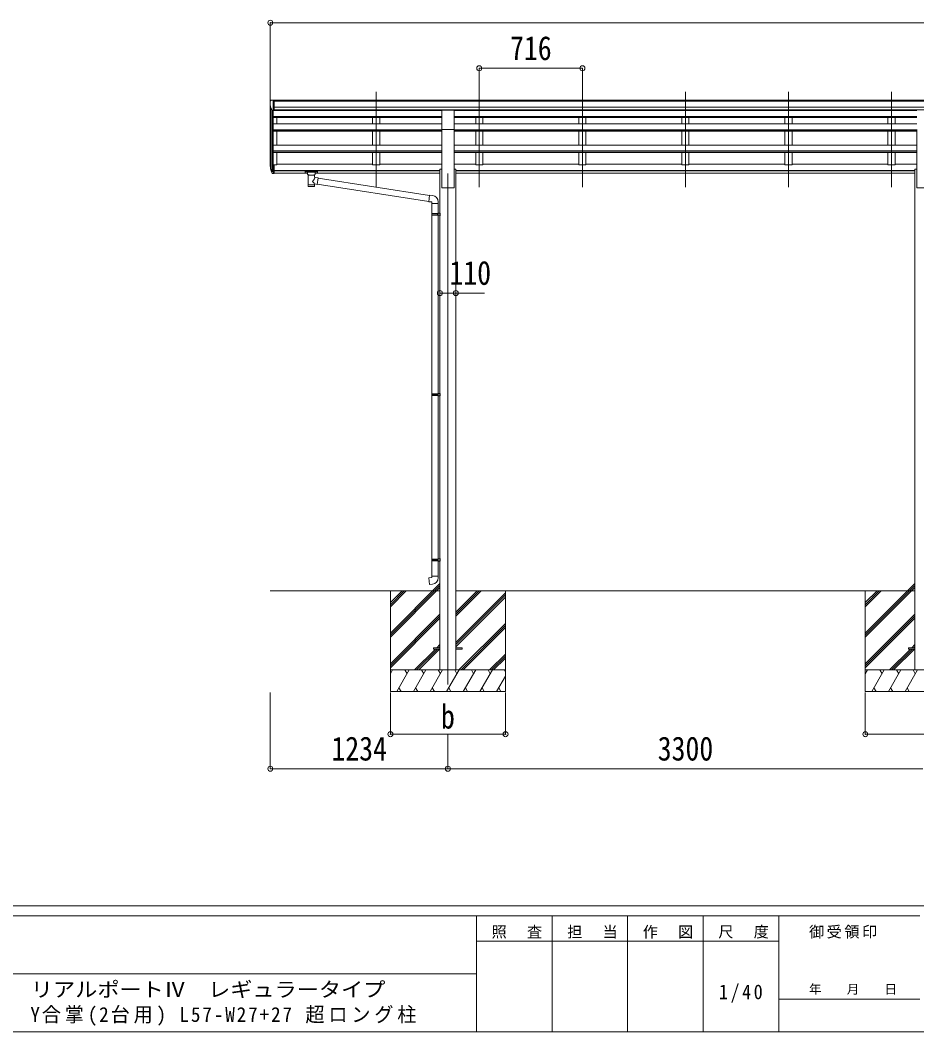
# Model space of a CAD drawing. Units: millimetres at full size. Extents: x -9783 to 9892, y -6828 to 6752.
# Drawn here: x 35 to 6264, y -6828 to 202 of the extents above; entities that cross this region are included whole.
import ezdxf
from ezdxf.enums import TextEntityAlignment as Align

# ---------------------------------------------------------------- set-up
doc = ezdxf.new("R2010")
doc.units = ezdxf.units.MM
doc.header["$LTSCALE"] = 35
doc.header["$PDMODE"] = 32
doc.header["$PDSIZE"] = 35
for name, color, linetype, lineweight in [('0-0_0', 7, 'Continuous', 9), ('0-1_本体', 4, 'Continuous', 9), ('0-2_部品', 7, 'Continuous', 9), ('0-8_PARTS2', 2, 'Continuous', 9), ('0-A_寸法', 6, 'Continuous', 9), ('F-0_240', 7, 'Continuous', 9)]:
    doc.layers.add(name, color=color, linetype=linetype, lineweight=lineweight)
doc.styles.add('ＭＳ ゴシック', font='')
doc.styles.get('ＭＳ ゴシック').set_extended_font_data('MS Gothic')

msp = doc.modelspace()

# ---------------------------------------------------------------- linework, layer by layer
at = {"layer": '0-0_0'}
for p, q in [((2607.05, -4057.83), (2951.85, -3713.03)), ((5907.05, -4057.83), (6251.85, -3713.03)), ((1773.05, -3763.65), (2951.85, -3763.65)), ((2607.05, -4071.97), (2951.85, -3727.18)), ((2607.05, -4086.11), (2951.85, -3741.32)), ((2607.05, -3763.65), (2607.05, -4463.65)), ((2607.05, -3873.98), (2717.38, -3763.65)), ((2607.05, -3859.84), (2703.24, -3763.65)), ((2607.05, -3845.7), (2689.09, -3763.65)), ((3061.85, -3763.65), (6251.85, -3763.65)), ((3061.85, -3939.68), (3237.88, -3763.65)), ((3061.85, -3925.54), (3223.74, -3763.65)), ((3061.85, -3911.4), (3209.59, -3763.65)), ((3061.85, -4123.53), (3407.05, -3778.33)), ((3061.85, -4137.67), (3407.05, -3792.48)), ((3407.05, -3763.65), (3407.05, -4463.65)), ((5907.05, -4071.97), (6251.85, -3727.18)), ((5907.05, -4086.11), (6251.85, -3741.32)), ((5907.05, -3763.65), (5907.05, -4463.65)), ((5907.05, -3873.98), (6017.38, -3763.65)), ((5907.05, -3859.84), (6003.24, -3763.65)), ((5907.05, -3845.7), (5989.09, -3763.65)), ((3061.85, -4151.81), (3407.05, -3806.62)), ((2607.05, -4269.96), (2951.85, -3925.16)), ((5907.05, -4269.96), (6251.85, -3925.16)), ((2607.05, -4284.1), (2951.85, -3939.31)), ((2607.05, -4298.25), (2951.85, -3953.45)), ((3083.86, -4313.65), (3407.05, -3990.46)), ((3098, -4313.65), (3407.05, -4004.61)), ((5907.05, -4284.1), (6251.85, -3939.31)), ((5907.05, -4298.25), (6251.85, -3953.45)), ((3112.14, -4313.65), (3407.05, -4018.75)), ((2929.99, -4159.15), (2951.85, -4137.3)), ((6229.99, -4159.15), (6251.85, -4137.3)), ((2775.49, -4313.65), (2920.99, -4168.15)), ((2789.63, -4313.65), (2935.13, -4168.15)), ((2803.77, -4313.65), (2949.27, -4168.15)), ((2944.13, -4159.15), (2951.85, -4151.44)), ((3295.99, -4313.65), (3407.05, -4202.6)), ((3310.13, -4313.65), (3407.05, -4216.74)), ((6075.49, -4313.65), (6220.99, -4168.15)), ((6089.63, -4313.65), (6235.13, -4168.15)), ((6103.77, -4313.65), (6249.27, -4168.15)), ((6244.13, -4159.15), (6251.85, -4151.44)), ((3324.27, -4313.65), (3407.05, -4230.88)), ((3407.05, -4313.65), (2607.05, -4313.65)), ((2607.05, -4341.16), (2622.93, -4313.65)), ((2651.79, -4463.65), (2738.4, -4313.65)), ((2723.4, -4339.63), (2708.4, -4313.65)), ((2767.26, -4463.65), (2853.87, -4313.65)), ((2838.87, -4339.64), (2823.86, -4313.65)), ((2882.73, -4463.65), (2969.34, -4313.65)), ((2954.34, -4339.64), (2939.33, -4313.65)), ((2998.2, -4463.65), (3084.81, -4313.65)), ((3069.81, -4339.63), (3054.8, -4313.65)), ((3113.67, -4463.65), (3200.28, -4313.65)), ((3185.28, -4339.63), (3170.28, -4313.65)), ((3229.14, -4463.65), (3315.75, -4313.65)), ((3285.75, -4313.65), (3300.75, -4339.63)), ((3344.61, -4463.65), (3407.05, -4355.52)), ((3401.22, -4313.65), (3407.05, -4323.75)), ((6707.05, -4313.65), (5907.05, -4313.65)), ((5907.05, -4341.16), (5922.93, -4313.65)), ((5951.79, -4463.65), (6038.4, -4313.65)), ((6023.4, -4339.63), (6008.4, -4313.65)), ((6067.26, -4463.65), (6153.87, -4313.65)), ((6138.87, -4339.64), (6123.86, -4313.65)), ((6182.73, -4463.65), (6269.34, -4313.65)), ((6254.34, -4339.64), (6239.33, -4313.65)), ((2607.05, -4463.65), (3407.05, -4463.65)), ((2666.79, -4437.67), (2681.79, -4463.65)), ((2782.26, -4437.67), (2797.26, -4463.65)), ((2897.73, -4437.67), (2912.73, -4463.65)), ((3013.2, -4437.67), (3028.2, -4463.65)), ((3128.67, -4437.67), (3143.67, -4463.65)), ((3244.14, -4437.67), (3259.14, -4463.65)), ((3359.61, -4437.67), (3374.61, -4463.65)), ((5907.05, -4463.65), (6707.05, -4463.65)), ((5966.79, -4437.67), (5981.79, -4463.65)), ((6082.26, -4437.67), (6097.26, -4463.65)), ((6197.73, -4437.67), (6212.73, -4463.65))]:
    msp.add_line(p, q, dxfattribs=at)
at = {"layer": '0-1_本体'}
for p, q in [((1772.85, -804.39), (1772.85, -390.88)), ((1777.13, -409.68), (1777.13, -828.66)), ((1799.35, -354.12), (7514.35, -354.12)), ((1799.35, -359.48), (7514.35, -359.48)), ((1799.35, -403), (7514.35, -403)), ((1799.35, -420.67), (7514.35, -420.67)), ((1786.85, -425.03), (1786.85, -846.66)), ((1792.85, -424.51), (1792.85, -802.22)), ((1792.85, -426), (2964.35, -426)), ((1792.85, -467.96), (2964.35, -467.96)), ((1792.85, -469.65), (2964.35, -469.65)), ((1792.85, -473.44), (2964.35, -473.44)), ((2964.35, -423.04), (1799.35, -423.04)), ((1817.85, -518.86), (1817.85, -473.44)), ((2483.85, -423.04), (2483.85, -426)), ((2483.85, -473.44), (2483.85, -518.86)), ((2533.85, -423.04), (2533.85, -426)), ((2533.85, -473.44), (2533.85, -518.86)), ((6264.35, -423.04), (3049.35, -423.04)), ((6264.35, -426), (3049.35, -426)), ((6264.35, -467.96), (3049.35, -467.96)), ((6264.35, -469.65), (3049.35, -469.65)), ((6264.35, -473.44), (3049.35, -473.44)), ((3199.85, -423.04), (3199.85, -426)), ((3199.85, -473.44), (3199.85, -518.86)), ((3249.85, -423.04), (3249.85, -426)), ((3249.85, -473.44), (3249.85, -518.86)), ((3915.85, -423.04), (3915.85, -426)), ((3915.85, -473.44), (3915.85, -518.86)), ((3965.85, -423.04), (3965.85, -426)), ((3965.85, -473.44), (3965.85, -518.86)), ((4631.85, -423.04), (4631.85, -426)), ((4631.85, -473.44), (4631.85, -518.86)), ((4681.85, -423.04), (4681.85, -426)), ((4681.85, -473.44), (4681.85, -518.86)), ((5347.85, -423.04), (5347.85, -426)), ((5347.85, -473.44), (5347.85, -518.86)), ((5397.85, -423.04), (5397.85, -426)), ((5397.85, -473.44), (5397.85, -518.86)), ((6063.85, -423.04), (6063.85, -426)), ((6063.85, -473.44), (6063.85, -518.86)), ((6113.85, -423.04), (6113.85, -426)), ((6113.85, -473.44), (6113.85, -518.86)), ((1792.85, -518.86), (2964.35, -518.86)), ((1792.85, -559.44), (2964.35, -559.44)), ((1792.85, -561.13), (2964.35, -561.13)), ((2964.35, -963.65), (2964.35, -556.7)), ((6264.35, -518.86), (3049.35, -518.86)), ((3049.35, -963.65), (3049.35, -556.7)), ((6264.35, -559.44), (3049.35, -559.44)), ((6264.35, -561.13), (3049.35, -561.13)), ((6264.35, -963.65), (6264.35, -556.7)), ((1792.85, -568), (2964.35, -568)), ((1817.85, -667.1), (1817.85, -568)), ((2483.85, -568), (2483.85, -667.1)), ((2533.85, -568), (2533.85, -667.1)), ((6264.35, -568), (3049.35, -568)), ((3199.85, -568), (3199.85, -667.1)), ((3249.85, -568), (3249.85, -667.1)), ((3915.85, -568), (3915.85, -667.1)), ((3965.85, -568), (3965.85, -667.1)), ((4631.85, -568), (4631.85, -667.1)), ((4681.85, -568), (4681.85, -667.1)), ((5347.85, -568), (5347.85, -667.1)), ((5397.85, -568), (5397.85, -667.1)), ((6063.85, -568), (6063.85, -667.1)), ((6113.85, -568), (6113.85, -667.1)), ((1792.85, -667.1), (2964.35, -667.1)), ((6264.35, -667.1), (3049.35, -667.1)), ((1792.85, -706.24), (2964.35, -706.24)), ((1792.85, -707.91), (2964.35, -707.91)), ((1792.85, -717.55), (2964.35, -717.55)), ((1817.85, -803.05), (1817.85, -717.55)), ((2483.85, -717.55), (2483.85, -803.05)), ((6264.35, -706.24), (3049.35, -706.24)), ((6264.35, -707.91), (3049.35, -707.91)), ((6264.35, -717.55), (3049.35, -717.55)), ((3199.85, -717.55), (3199.85, -803.05)), ((3915.85, -717.55), (3915.85, -803.05)), ((4631.85, -717.55), (4631.85, -803.05)), ((5347.85, -717.55), (5347.85, -803.05)), ((6063.85, -717.55), (6063.85, -803.05)), ((1799.35, -803.05), (1817.85, -803.05)), ((1799.35, -842.14), (2951.85, -842.14)), ((1799.35, -843.52), (2951.85, -843.52)), ((1817.85, -797.84), (2483.85, -797.84)), ((2533.85, -797.84), (2964.35, -797.84)), ((2951.85, -833.65), (2964.35, -833.65)), ((2951.85, -833.65), (2951.85, -4313.65)), ((3049.35, -797.84), (3199.85, -797.84)), ((3049.35, -833.65), (3061.85, -833.65)), ((3061.85, -833.65), (3061.85, -4313.65)), ((6251.85, -842.14), (3061.85, -842.14)), ((6251.85, -843.52), (3061.85, -843.52)), ((3249.85, -797.84), (3915.85, -797.84)), ((3965.85, -797.84), (4631.85, -797.84)), ((4681.85, -797.84), (5347.85, -797.84)), ((5397.85, -797.84), (6063.85, -797.84)), ((6113.85, -797.84), (6264.35, -797.84)), ((6251.85, -833.65), (6264.35, -833.65)), ((6251.85, -833.65), (6251.85, -4313.65)), ((1799.35, -860.7), (2030.85, -860.7)), ((2084.85, -860.7), (2951.85, -860.7)), ((6251.85, -860.7), (3061.85, -860.7)), ((2964.35, -963.65), (3049.35, -963.65)), ((6264.35, -963.65), (6349.35, -963.65))]:
    msp.add_line(p, q, dxfattribs=at)
for points in [[(2533.85, -717.55), (2533.85, -803.05), (2483.85, -803.05)], [(3249.85, -717.55), (3249.85, -803.05), (3199.85, -803.05)], [(3965.85, -717.55), (3965.85, -803.05), (3915.85, -803.05)], [(4681.85, -717.55), (4681.85, -803.05), (4631.85, -803.05)], [(5397.85, -717.55), (5397.85, -803.05), (5347.85, -803.05)], [(6113.85, -717.55), (6113.85, -803.05), (6063.85, -803.05)]]:
    msp.add_lwpolyline(points, dxfattribs=at)
at = {"layer": '0-2_部品'}
for p, q in [((1771.05, -361.89), (1771.05, -362.52)), ((1777.96, -353.09), (1773.89, -358.9)), ((1785.42, -423.69), (1776.15, -407.63)), ((1781.05, -352.52), (1778.72, -352.66)), ((1781.05, -352.52), (1799.55, -352.52)), ((1793.05, -425.51), (1793.05, -352.52)), ((1799.55, -352.52), (1809.55, -352.61)), ((1799.55, -424.51), (1799.55, -352.52)), ((1809.55, -354.71), (1809.55, -352.61)), ((1793.05, -425.51), (1787.84, -425.19)), ((1799.55, -424.51), (1793.05, -424.51)), ((2964.55, -422.55), (3049.55, -422.55)), ((2964.55, -556.7), (2964.55, -422.55)), ((3049.55, -556.7), (3049.55, -422.55)), ((2964.55, -556.7), (3049.55, -556.7)), ((1775.44, -828.26), (1785.6, -847.43)), ((1786.61, -846.18), (1776.86, -827.77)), ((1793.05, -802.22), (1793.05, -864.1)), ((1799.55, -802.22), (1793.05, -802.22)), ((1799.55, -840.53), (1793.05, -840.53)), ((1799.55, -802.22), (1799.55, -863.28)), ((1778.03, -845.11), (1785.6, -862.6)), ((1793.05, -846.93), (1787.91, -846.93)), ((1793.05, -848.93), (1788.2, -848.93)), ((1793.05, -864.1), (1788.2, -864.1)), ((1799.55, -845.93), (1793.05, -845.93)), ((1799.55, -863.28), (1793.05, -863.28)), ((2014.55, -849), (2014.55, -859.75)), ((2014.55, -849.19), (2014.55, -850.73)), ((2016.55, -848.33), (2099.55, -848.33)), ((2016.55, -850.51), (2099.55, -850.51)), ((2016.55, -860.42), (2031.05, -860.42)), ((2031.05, -867.23), (2031.05, -856.95)), ((2035.15, -871.73), (2035.13, -952.02)), ((2080.95, -889.3), (2080.95, -871.71)), ((2106.17, -893.21), (2080.95, -889.29)), ((2085.05, -867.23), (2085.05, -856.95)), ((2085.05, -860.42), (2099.55, -860.42)), ((2106.17, -893.21), (2099.15, -938.47)), ((2101.55, -849), (2101.55, -859.75)), ((2877.98, -1014.87), (2105.88, -895.09)), ((2080.96, -952.02), (2080.95, -935.39)), ((2080.95, -935.64), (2099.15, -938.47)), ((2874.32, -1056.8), (2099.44, -936.59)), ((2898.97, -1014.99), (2878.13, -1013.17)), ((2894.05, -1070.74), (2940.05, -1070.74)), ((2896.05, -1070.74), (2896.05, -1141.57)), ((2938.05, -1070.74), (2938.05, -1139.01)), ((2940.05, -1070.74), (2940.05, -1059.82)), ((2894.05, -1143.57), (2895.05, -1141.57)), ((2894.05, -1143.57), (2938.05, -1143.57)), ((2894.05, -1143.57), (2894.05, -1151.57)), ((2894.05, -1151.57), (2938.05, -1151.57)), ((2894.05, -1151.57), (2895.05, -1153.57)), ((2895.05, -1141.57), (2938.05, -1141.57)), ((2895.05, -1153.57), (2938.05, -1153.57)), ((2896.05, -1153.57), (2896.05, -2393.9)), ((2933.57, -1143.57), (2933.14, -1141.57)), ((2936.05, -1139.07), (2952.05, -1138.6)), ((2936.05, -1141.07), (2936.05, -1139.07)), ((2936.05, -1141.07), (2938.05, -1141.07)), ((2936.05, -1156.07), (2936.05, -1154.07)), ((2936.05, -1156.07), (2952.05, -1156.54)), ((2938.05, -1156.13), (2938.05, -2391.34)), ((2952.05, -1138.6), (2952.05, -1156.54)), ((2894.05, -2395.9), (2895.05, -2393.9)), ((2894.05, -2395.9), (2938.05, -2395.9)), ((2894.05, -2395.9), (2894.05, -2403.9)), ((2894.05, -2403.9), (2938.05, -2403.9)), ((2894.05, -2403.9), (2895.05, -2405.9)), ((2895.05, -2393.9), (2938.05, -2393.9)), ((2895.05, -2405.9), (2938.05, -2405.9)), ((2896.05, -2405.9), (2896.05, -3542.92)), ((2933.57, -2395.9), (2933.14, -2393.9)), ((2936.05, -2391.4), (2952.05, -2390.93)), ((2936.05, -2393.4), (2936.05, -2391.4)), ((2936.05, -2393.4), (2938.05, -2393.4)), ((2936.05, -2408.4), (2936.05, -2406.4)), ((2936.05, -2408.4), (2952.05, -2408.87)), ((2938.05, -2408.46), (2938.05, -3540.36)), ((2952.05, -2390.93), (2952.05, -2408.87)), ((2894.05, -3544.92), (2895.05, -3542.92)), ((2894.05, -3544.92), (2938.05, -3544.92)), ((2894.05, -3544.92), (2894.05, -3552.92)), ((2894.05, -3552.92), (2938.05, -3552.92)), ((2894.05, -3552.92), (2895.05, -3554.92)), ((2895.05, -3542.92), (2938.05, -3542.92)), ((2895.05, -3554.92), (2938.05, -3554.92)), ((2896.05, -3554.92), (2896.05, -3661.06)), ((2933.57, -3544.92), (2933.14, -3542.92)), ((2936.05, -3540.42), (2952.05, -3539.95)), ((2936.05, -3542.42), (2936.05, -3540.42)), ((2936.05, -3542.42), (2938.05, -3542.42)), ((2936.05, -3557.42), (2936.05, -3555.42)), ((2936.05, -3557.42), (2952.05, -3557.89)), ((2938.05, -3557.48), (2938.05, -3661.06)), ((2952.05, -3539.95), (2952.05, -3557.89)), ((2894.05, -3661.06), (2940.05, -3661.06)), ((2894.05, -3671.06), (2894.05, -3661.06)), ((2940.05, -3661.06), (2940.05, -3671.97))]:
    msp.add_line(p, q, dxfattribs=at)
at = {"layer": '0-2_部品', "color": 4}
for p, q in [((2907.05, -4159.15), (2907.05, -4168.15)), ((2952.05, -4159.15), (2907.05, -4159.15)), ((2952.05, -4168.15), (2907.05, -4168.15)), ((3107.05, -4159.15), (3062.05, -4159.15)), ((3107.05, -4168.15), (3062.05, -4168.15)), ((3107.05, -4159.15), (3107.05, -4168.15)), ((6207.05, -4159.15), (6207.05, -4168.15)), ((6252.05, -4159.15), (6207.05, -4159.15)), ((6252.05, -4168.15), (6207.05, -4168.15))]:
    msp.add_line(p, q, dxfattribs=at)
at = {"layer": '0-2_部品'}
for points in [[(2014.55, -849), (2014.59, -848.8), (2014.67, -848.66), (2014.77, -848.57), (2014.87, -848.51), (2014.99, -848.46), (2015.28, -848.4), (2015.77, -848.35), (2016.31, -848.33), (2016.55, -848.33)], [(2014.55, -859.75), (2014.59, -859.95), (2014.67, -860.09), (2014.77, -860.18), (2014.87, -860.24), (2014.99, -860.29), (2015.28, -860.35), (2015.77, -860.4), (2016.31, -860.42), (2016.55, -860.42)], [(2031.09, -867.17), (2031.06, -867.53), (2031.31, -868.48), (2031.83, -869.37), (2032.63, -870.21), (2033.75, -871), (2035.15, -871.73)], [(2080.95, -871.71), (2081.18, -871.62), (2082.54, -870.89), (2083.65, -870.04), (2084.41, -869.17), (2084.87, -868.27), (2085.04, -867.39)], [(2099.55, -848.33), (2099.9, -848.34), (2100.43, -848.36), (2100.88, -848.41), (2101.18, -848.49), (2101.35, -848.59), (2101.47, -848.73), (2101.54, -848.91), (2101.55, -849)], [(2099.55, -860.42), (2099.9, -860.41), (2100.43, -860.39), (2100.88, -860.34), (2101.18, -860.26), (2101.35, -860.16), (2101.47, -860.02), (2101.54, -859.84), (2101.55, -859.75)], [(2878.13, -1013.17), (2874.12, -1058.99), (2894.05, -1060.74), (2894.05, -1070.74)], [(2933.57, -1143.57), (2933.57, -1151.57), (2933.14, -1153.57)], [(2936.05, -1154.07), (2938.05, -1154.07), (2938.05, -1141.07)], [(2933.57, -2395.9), (2933.57, -2403.9), (2933.14, -2405.9)], [(2936.05, -2406.4), (2938.05, -2406.4), (2938.05, -2393.4)], [(2933.57, -3544.92), (2933.57, -3552.92), (2933.14, -3554.92)], [(2936.05, -3555.42), (2938.05, -3555.42), (2938.05, -3542.42)], [(2898.97, -3716.8), (2878.13, -3718.63), (2874.12, -3672.8), (2894.05, -3671.06)]]:
    msp.add_lwpolyline(points, dxfattribs=at)
for centre, radius, start, end in [((1774.05, -361.89), 3, 93, 180), ((1973.05, -362.52), 202, 180, 192.90261), ((1778.78, -353.66), 1, 93.5, 145), ((1788.02, -422.19), 3, 210, 266.5), ((1861.71, -806.09), 89.07, 174.49576, 194.41188), ((1861, -801.81), 88.05, 177.22392, 197.21071), ((1906.27, -809.04), 133.22, 183.27987, 195.71302), ((1788.2, -845.93), 3, 210, 270), ((1788.2, -861.1), 3, 210, 270), ((1787.91, -845.43), 1.5, 210, 270), ((2895.05, -1059.82), 45, 0, 85), ((2895.05, -3671.97), 45, 275, 0)]:
    msp.add_arc(centre, radius, start, end, dxfattribs=at)
for centre, major_axis, ratio, start_param, end_param in [((2016.55, -850.73), (2, 0), 0.109601, 1.5707963, 3.1415927), ((2058.05, -856.95), (27, 0), 0.122176, 6.2831853, 9.424778), ((2058.06, -872.18), (-22.91, 0.42), 0.072511, 0.0008029, 1.5715993), ((2058.06, -873.8), (-22.91, 0.42), 0.072511, 0.0008029, 1.5715993), ((2058.04, -872.18), (22.92, 0.42), 0.07247, 4.71158, 6.2823764), ((2058.04, -873.8), (22.92, 0.42), 0.07247, 4.71158, 6.2823764), ((2058.05, -915.84), (-22.81, -26.62), 0.234429, 1.6855472, 3.1268519), ((2069.05, -867.23), (16, 0), 0.361356, 6.2636979, 6.2831853), ((2099.55, -850.73), (2, 0), 0.109601, 0, 1.5707963), ((2058.05, -952.02), (22.92, 0), 0.101955, 3.1415499, 6.2833984), ((2058.05, -939.58), (22.91, 0), 0.122865, 3.1415927, 6.2831853), ((2060.6, -913.2), (20.32, -22.25), 0.045535, 0.0389954, 1.3075346)]:
    msp.add_ellipse(centre, major_axis=major_axis, ratio=ratio, start_param=start_param, end_param=end_param, dxfattribs=at)
at = {"layer": '0-8_PARTS2'}
for p, q in [((2509.05, -957.45), (2509.05, -294.92)), ((3225.05, -957.45), (3225.05, -294.92)), ((3941.05, -957.45), (3941.05, -294.92)), ((4657.05, -957.45), (4657.05, -294.92)), ((5373.05, -957.45), (5373.05, -294.92)), ((6089.05, -957.45), (6089.05, -294.92)), ((3007.05, -863.65), (3007.05, -4413.65))]:
    msp.add_line(p, q, dxfattribs=at)
at = {"layer": '0-A_寸法'}
for p, q in [((1773.05, 184.71), (1773.05, -360.92)), ((1773.05, 184.71), (7541.05, 184.71)), ((3225.05, -131.91), (3225.05, -360.92)), ((3225.05, -131.91), (3941.05, -131.91)), ((3941.05, -131.91), (3941.05, -360.92)), ((2951.85, -1693.84), (3061.85, -1693.84)), ((3061.85, -1693.84), (3261.85, -1693.84)), ((1773.05, -5000.02), (1773.05, -4471.07)), ((2607.05, -4760.04), (2607.05, -4471.07)), ((3407.05, -4760.04), (3407.05, -4471.07)), ((5907.05, -4760.04), (5907.05, -4471.07)), ((2607.05, -4760.04), (3407.05, -4760.04)), ((3007.05, -5000.02), (3007.05, -4760.04)), ((5907.05, -4760.04), (6707.05, -4760.04)), ((1773.05, -5000.02), (3007.05, -5000.02)), ((3007.05, -5000.02), (6307.05, -5000.02))]:
    msp.add_line(p, q, dxfattribs=at)
for p in [(1773.05, 184.71), (3225.05, -131.91), (3941.05, -131.91), (2951.85, -1693.84), (3061.85, -1693.84), (2607.05, -4760.04), (3407.05, -4760.04), (5907.05, -4760.04), (1773.05, -5000.02), (3007.05, -5000.02)]:
    msp.add_point(p, dxfattribs=at)
at = {"layer": 'F-0_240', "color": 5}
for p, q in [((-9783.03, -5953.1), (9396.97, -5953.1)), ((-9783.03, -6023.1), (6285.75, -6023.1)), ((3205.75, -6023.1), (3205.75, -6828.1)), ((3730.75, -6023.1), (3730.75, -6828.1)), ((4255.75, -6023.1), (4255.75, -6828.1)), ((4780.75, -6023.1), (4780.75, -6828.1)), ((5305.75, -6023.1), (5305.75, -6828.1)), ((3205.75, -6198.1), (5305.75, -6198.1)), ((-3969.25, -6425.6), (3205.75, -6425.6)), ((5305.75, -6600.6), (6285.75, -6600.6)), ((-9783.03, -6828.1), (9396.97, -6828.1))]:
    msp.add_line(p, q, dxfattribs=at)

# ---------------------------------------------------------------- texts
at = {"layer": '0-A_寸法', "color": 7, "style": 'ＭＳ ゴシック', "width": 0.85}
for s, p in [('716', (3438.67, -124.91)), ('110', (3017.47, -1686.84)), ('b', (2958.92, -4770.54)), ('1234', (2197.55, -4993.02)), ('3300', (4464.55, -4993.02))]:
    msp.add_text(s, height=166.8, dxfattribs=at).set_placement(p, align=Align.BOTTOM_LEFT)
at = {"layer": 'F-0_240', "style": 'ＭＳ ゴシック', "width": 1.1}
msp.add_text('リアルポートⅣ\u3000レギュラータイプ', height=102.6, dxfattribs=at).set_placement((109.35, -6616.22), align=Align.BOTTOM_LEFT)
at = {"layer": 'F-0_240', "style": 'ＭＳ ゴシック'}
msp.add_text('年\u3000\u3000月\u3000\u3000日', height=64.15, dxfattribs=at).set_placement((5515.76, -6583.1), align=Align.BOTTOM_LEFT)
at = {"layer": 'F-0_240', "attachment_point": 7, "style": 'ＭＳ ゴシック'}
for s, insert, char_height in [('\\T1.17;照\u3000査', (3310.76, -6180.6), 76.98), ('\\T1.17;担\u3000当', (3835.76, -6180.6), 76.98), ('\\T1.17;作\u3000図', (4360.75, -6180.6), 76.98), ('\\T1.17;尺\u3000度', (4885.76, -6180.6), 76.98), ('\\T1.17;御受領印', (5515.75, -6180.6), 76.98), ('\\T1.28;\\W0.9;1/40', (4890.13, -6626.85), 102.6), ('\\T1.2;\\W0.95;Y合掌(2台用)\\~L57-W27+27\\~超ロング柱', (105.77, -6786.55), 102.6)]:
    msp.add_mtext(s, dxfattribs=dict(at, insert=insert, char_height=char_height))

doc.saveas('drawing.dxf')
